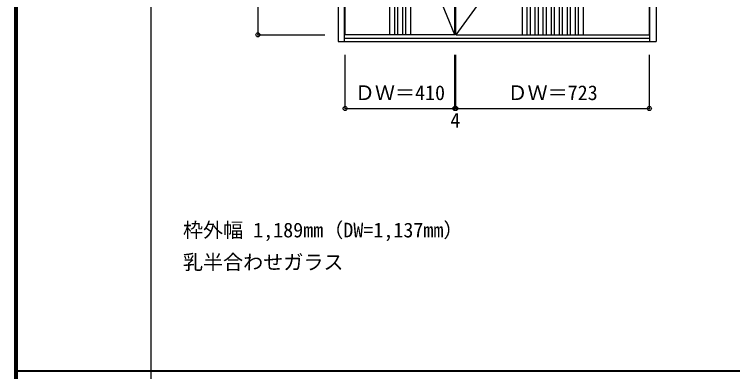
# Model space of a CAD drawing. Units: millimetres, scale not verified. Extents: x -6000 to 5700, y -4307 to 4175.
# Drawn here: x -6000 to -3316, y 186 to 1519 of the extents above; entities that cross this region are included whole.
import ezdxf
from ezdxf.enums import TextEntityAlignment as Align

# ---------------------------------------------------------------- set-up
doc = ezdxf.new("R2010")
doc.units = ezdxf.units.MM
doc.header["$LTSCALE"] = 30
doc.header["$PDMODE"] = 32
doc.header["$PDSIZE"] = 15
doc.linetypes.add('CHAIN2', pattern=[12, 9, -1, 1, -1])
doc.linetypes.add('DASHED1', pattern=[1.8, 1.2, -0.6])
for name, color, linetype in [('0-2_扉', 3, 'Continuous'), ('0-4_枠', 3, 'Continuous'), ('0-7', 7, 'CHAIN2'), ('0-A_文字', 7, 'Continuous'), ('0-B_寸法', 7, 'Continuous'), ('0-C_ハッチ', 4, 'DASHED1'), ('F-1_枠', 6, 'Continuous')]:
    doc.layers.add(name, color=color, linetype=linetype)
doc.styles.add('ＭＳ ゴシック', font='')
doc.styles.get('ＭＳ ゴシック').set_extended_font_data('MS Gothic')

msp = doc.modelspace()

# ---------------------------------------------------------------- linework, layer by layer
at = {"layer": '0-2_扉'}
for p, q in [((-4764, 1443), (-4764, 3438)), ((-4354, 1443), (-4354, 3438)), ((-4350, 1443), (-4350, 3438)), ((-3627, 1443), (-3627, 3438)), ((-4354, 1443), (-4764, 1443)), ((-4350, 1443), (-3627, 1443))]:
    msp.add_line(p, q, dxfattribs=at)
at = {"layer": '0-4_枠'}
for p, q in [((-4790, 3465), (-4790, 1418)), ((-4766, 1418), (-4766, 3465)), ((-3625, 1418), (-3625, 3465)), ((-3601, 3465), (-3601, 1418)), ((-4766, 1430), (-3625, 1430)), ((-4790, 1418), (-3601, 1418))]:
    msp.add_line(p, q, dxfattribs=at)
at = {"layer": '0-7'}
for p, q in [((-4354, 1443), (-4764, 2440.5)), ((-3627, 2440.5), (-4350, 1443))]:
    msp.add_line(p, q, dxfattribs=at)
at = {"layer": '0-B_寸法', "color": 4}
for p, q in [((-5090, 3438), (-5090, 1443)), ((-5090, 1443), (-4840, 1443)), ((-4764, 1168), (-4764, 1368)), ((-4354, 1168), (-4354, 1368)), ((-3627, 1168), (-3627, 1368)), ((-4350, 1168), (-3627, 1168))]:
    msp.add_line(p, q, dxfattribs=at)
msp.add_lwpolyline([(-4764, 1168), (-4354, 1168), (-4350, 1168), (-4350, 1368)], dxfattribs=at)
at = {"layer": '0-B_寸法'}
for p in [(-5090, 1443), (-4764, 1168), (-4354, 1168), (-4350, 1168), (-3627, 1168)]:
    msp.add_point(p, dxfattribs=at)
at = {"layer": '0-C_ハッチ', "color": 3, "linetype": 'Continuous'}
for p, q in [((-4598, 3438), (-4598, 1443)), ((-4580, 3438), (-4580, 1443)), ((-4568, 3438), (-4568, 1443)), ((-4550, 3438), (-4550, 1443)), ((-4538, 3438), (-4538, 1443)), ((-4520, 3438), (-4520, 1443)), ((-4102.5, 3438), (-4102.5, 1443)), ((-4084.5, 3438), (-4084.5, 1443)), ((-4072.5, 3438), (-4072.5, 1443)), ((-4054.5, 3438), (-4054.5, 1443)), ((-4042.5, 3438), (-4042.5, 1443)), ((-4024.5, 3438), (-4024.5, 1443)), ((-4012.5, 3438), (-4012.5, 1443)), ((-3994.5, 3438), (-3994.5, 1443)), ((-3982.5, 3438), (-3982.5, 1443)), ((-3964.5, 3438), (-3964.5, 1443)), ((-3952.5, 3438), (-3952.5, 1443)), ((-3934.5, 3438), (-3934.5, 1443)), ((-3922.5, 3438), (-3922.5, 1443)), ((-3904.5, 3438), (-3904.5, 1443)), ((-3892.5, 3438), (-3892.5, 1443)), ((-3874.5, 3438), (-3874.5, 1443))]:
    msp.add_line(p, q, dxfattribs=at)
at = {"layer": 'F-1_枠'}
for p, q in [((-6000, 4175), (-6000, -4205)), ((-5995, 4175), (-5995, -4205)), ((-5990, 4175), (-5990, -4205)), ((-5490, 4175), (-5490, -3790)), ((-6000, 190.5), (5700, 190.5)), ((-6000, 187.5), (5700, 187.5))]:
    msp.add_line(p, q, dxfattribs=at)

# ---------------------------------------------------------------- texts
at = {"layer": '0-A_文字', "style": 'ＭＳ ゴシック'}
for s, p in [('枠外幅 1,189mm（DW=1,137mm）', (-5370, 670.5)), ('乳半合わせガラス', (-5370, 550.5))]:
    msp.add_text(s, height=54.99, dxfattribs=at).set_placement(p, align=Align.BOTTOM_LEFT)
at = {"layer": '0-B_寸法', "style": 'ＭＳ ゴシック'}
for s, p in [('ＤＷ＝410', (-4727.75, 1183)), ('ＤＷ＝723', (-4157.25, 1183)), ('4', (-4370.75, 1080.61))]:
    msp.add_text(s, height=54.99, dxfattribs=at).set_placement(p, align=Align.BOTTOM_LEFT)

doc.saveas('drawing.dxf')
